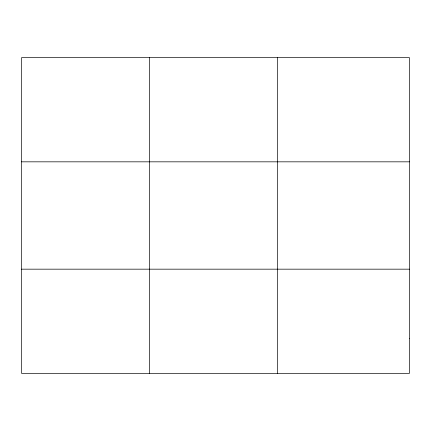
<?xml version="1.0" encoding="UTF-8"?>
<svg xmlns="http://www.w3.org/2000/svg" width="431" height="431" viewBox="0 0 431 431"><rect width="100%" height="100%" fill="white"/><g stroke="black" fill="none" stroke-linecap="round" stroke-linejoin="round"><path stroke-width="0.65" d="M149.557 373.354L149.557 57.646M277.564 373.354L277.564 57.646M21.55 161.83L409.45 161.83M21.55 269.17L409.45 269.17M409.45 338.626L409.45 373.354L21.55 373.354L21.55 57.646L409.45 57.646L409.45 338.626"/></g></svg>
